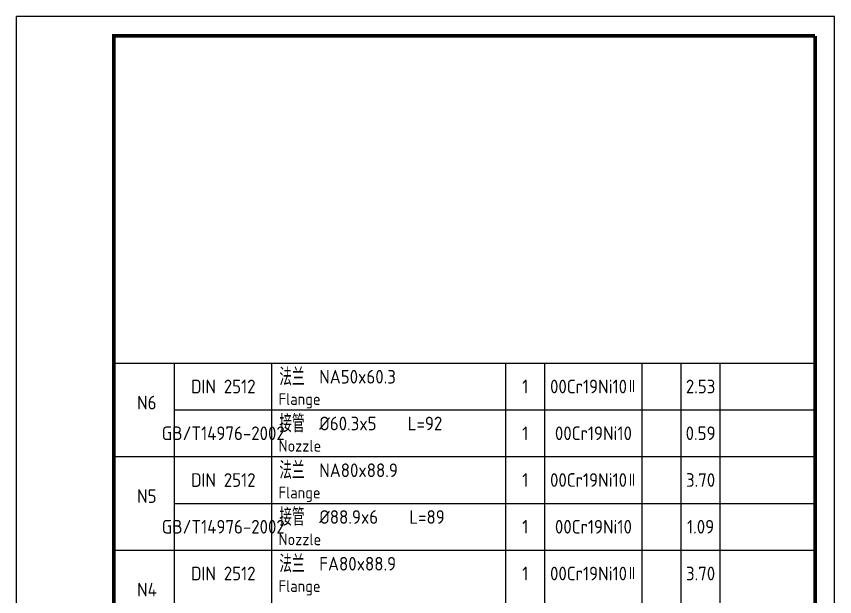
# Model space of a CAD drawing. Extents: x 3752 to 5058, y 2005 to 3221.
# Drawn here: x 4641.5 to 4851.5, y 2775.4 to 2924.3 of the extents above; entities that cross this region are included whole.
import ezdxf
from ezdxf.enums import TextEntityAlignment as Align

# ---------------------------------------------------------------- set-up
doc = ezdxf.new("R2010")
doc.units = 0
doc.layers.get('0').update_dxf_attribs({"linetype": 'CONTINUOUS'})
for name, color, linetype in [('1', 7, 'CONTINUOUS'), ('2', 1, 'CONTINUOUS'), ('粗线', 1, 'CONTINUOUS')]:
    doc.layers.add(name, color=color, linetype=linetype)
doc.styles.add('ACISOTS', font='isocp.shx', dxfattribs={"height": 1, "bigfont": 'gbcbig.shx'})

# ---------------------------------------------------------------- blocks, each defined once
blk = doc.blocks.new('A4图框')
for p, q in [((0, 297), (-210, 297)), ((0, 0), (0, 297))]:
    blk.add_line(p, q)
at = {"layer": '1'}
blk.add_line((-210, 0), (-210, 297), dxfattribs=at)
at = {"layer": '2', "const_width": 0.9}
for points in [[(-5, 292), (-185, 292), (-185, 5)], [(-5, 292), (-5, 5), (-185, 5)]]:
    blk.add_lwpolyline(points, dxfattribs=at)

msp = doc.modelspace()

# ---------------------------------------------------------------- linework, layer by layer
for p, q in [((4666.47, 2835.324), (4846.47, 2835.324)), ((4682.07, 2823.324), (4846.47, 2823.324)), ((4666.47, 2811.324), (4846.47, 2811.324)), ((4682.07, 2799.324), (4846.47, 2799.324)), ((4666.47, 2787.324), (4846.47, 2787.324))]:
    msp.add_line(p, q)
at = {"layer": '粗线'}
for p, q in [((4682.07, 2677.324), (4682.07, 2835.324)), ((4707.07, 2677.324), (4707.07, 2835.324)), ((4767.07, 2677.324), (4767.07, 2835.324)), ((4777.07, 2677.324), (4777.07, 2835.324)), ((4802.07, 2677.324), (4802.07, 2835.324)), ((4812.07, 2684.324), (4812.07, 2835.324)), ((4822.07, 2677.324), (4822.07, 2835.324))]:
    msp.add_line(p, q, dxfattribs=at)

# ---------------------------------------------------------------- block references
at = {"layer": '1'}
msp.add_blockref('A4图框', (4851.47, 2627.324), dxfattribs=at)

# ---------------------------------------------------------------- texts
at = {"style": 'ACISOTS'}
for s, height, p in [('法兰', 4.5, (4708.958, 2829.556)), ('NA50x60.3', 3.5, (4719.19, 2830.074)), ('N6', 3.5, (4672.463, 2823.44)), ('Flange', 3, (4708.759, 2824.589)), ('接管', 4.5, (4708.958, 2817.574)), ('%%C60.3x5    L=92', 3.5, (4719.19, 2818.074)), ('Nozzle', 3, (4708.759, 2812.589)), ('法兰', 4.5, (4708.958, 2805.556)), ('NA80x88.9', 3.5, (4719.19, 2806.074)), ('Flange', 3, (4708.759, 2800.589)), ('N5', 3.5, (4672.463, 2799.44)), ('接管', 4.5, (4708.958, 2793.574)), ('%%C88.9x6    L=89', 3.5, (4719.19, 2794.074)), ('Nozzle', 3, (4708.759, 2788.589)), ('法兰', 4.5, (4708.958, 2781.556)), ('FA80x88.9', 3.5, (4719.19, 2782.074)), ('N4', 3.5, (4672.463, 2775.44)), ('Flange', 3, (4708.759, 2776.589))]:
    msp.add_text(s, height=height, dxfattribs=at).set_placement(p)
for s, p in [('DIN 2512', (4694.57, 2829.324)), ('1', (4772.07, 2829.324)), ('00Cr19Ni10Ⅱ', (4789.57, 2829.324)), ('2.53', (4817.07, 2829.324)), ('GB/T14976-2002', (4694.57, 2817.324)), ('1', (4772.07, 2817.324)), ('00Cr19Ni10', (4789.57, 2817.324)), ('0.59', (4817.07, 2817.324)), ('DIN 2512', (4694.57, 2805.324)), ('1', (4772.07, 2805.324)), ('00Cr19Ni10Ⅱ', (4789.57, 2805.324)), ('3.70', (4817.07, 2805.324)), ('GB/T14976-2002', (4694.57, 2793.324)), ('1', (4772.07, 2793.324)), ('00Cr19Ni10', (4789.57, 2793.324)), ('1.09', (4817.07, 2793.324)), ('DIN 2512', (4694.57, 2781.324)), ('1', (4772.07, 2781.324)), ('00Cr19Ni10Ⅱ', (4789.57, 2781.324)), ('3.70', (4817.07, 2781.324))]:
    msp.add_text(s, height=3.5, dxfattribs=at).set_placement(p, align=Align.MIDDLE)

doc.saveas('drawing.dxf')
